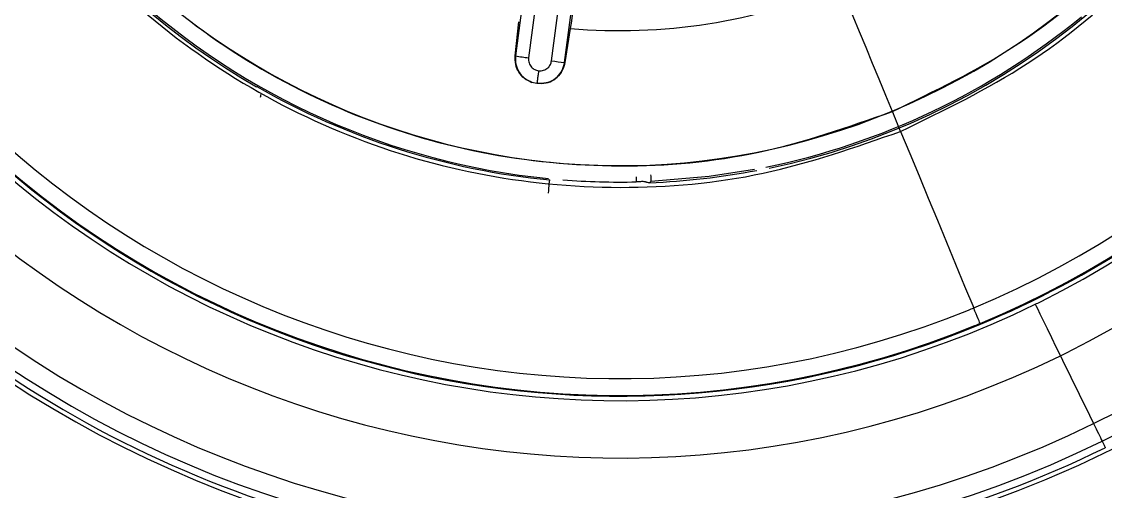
# Model space of a CAD drawing. Extents: x 939 to 1039, y 781 to 934.
# Drawn here: x 974.875 to 975.852, y 852.972 to 853.394 of the extents above; entities that cross this region are included whole.
import ezdxf

# ---------------------------------------------------------------- set-up
doc = ezdxf.new("R2010")
doc.units = 0
doc.header["$MEASUREMENT"] = 0
doc.layers.add('1', color=4, linetype='Continuous')

# ---------------------------------------------------------------- blocks, each defined once
blk = doc.blocks.new('Envoy')
at = {"layer": '1', "color": 3, "linetype": 'Continuous', "lineweight": 25}
for p, q in [((36.72284, 54.61556), (36.6665, 54.18928)), ((36.73451, 54.61382), (36.67816, 54.18754)), ((36.69891, 54.18481), (36.75447, 54.6112)), ((36.71063, 54.18348), (36.76619, 54.60987)), ((36.66614, 54.18932), (36.66949, 54.22006)), ((36.71567, 54.21397), (36.71098, 54.18344)), ((36.66614, 54.18932), (36.6665, 54.18928)), ((36.71063, 54.18348), (36.71098, 54.18344)), ((36.43317, 54.16186), (36.43304, 54.16154)), ((36.68568, 54.16446), (36.68124, 54.16548)), ((36.69022, 54.1643), (36.68568, 54.16446)), ((36.43699, 54.15437), (36.43706, 54.15454)), ((36.78846, 54.07634), (36.78722, 54.0751)), ((37.08513, 53.94848), (37.08543, 53.94776))]:
    blk.add_line(p, q, dxfattribs=at)
at = {"layer": '1', "color": 3, "linetype": 'Continuous', "lineweight": 25, "flags": 128}
for points in [[(36.95941, 54.25166), (36.96489, 54.23844), (36.9705, 54.22491), (36.97622, 54.21112), (36.98204, 54.19709), (36.98794, 54.18287), (36.99389, 54.16852), (36.99988, 54.15406), (37.0059, 54.13954)], [(36.43661, 54.15227), (36.43682, 54.15307), (36.43699, 54.15438)], [(37.01345, 54.12136), (37.01252, 54.1236), (37.01159, 54.12584), (37.01067, 54.12807), (37.00974, 54.13031), (37.00881, 54.13254), (37.00789, 54.13478), (37.00696, 54.13702), (37.00603, 54.13925)], [(37.01344, 54.12136), (37.02175, 54.10132), (37.03005, 54.08131), (37.03833, 54.06134), (37.04659, 54.04142), (37.05483, 54.02157), (37.06303, 54.00179), (37.07119, 53.9821), (37.07931, 53.96252)], [(36.88192, 54.0871), (36.84107, 54.08072), (36.78846, 54.07634)], [(36.69611, 54.06583), (36.69633, 54.0681), (36.69654, 54.07029), (36.69673, 54.0723), (36.6969, 54.07407), (36.69705, 54.07554), (36.69715, 54.07664), (36.69722, 54.07733), (36.69724, 54.07759)], [(36.77515, 54.08042), (36.77516, 54.07978), (36.77518, 54.07914), (36.77519, 54.07852), (36.7752, 54.07793), (36.77522, 54.07736), (36.77523, 54.07683), (36.77524, 54.07634), (36.77525, 54.0759)], [(36.7882, 54.08224), (36.78825, 54.0811), (36.7883, 54.08001), (36.78834, 54.079), (36.78838, 54.07811), (36.78841, 54.07737), (36.78844, 54.07682), (36.78845, 54.07647), (36.78846, 54.07634)], [(37.13484, 53.96574), (37.13531, 53.96476), (37.13672, 53.96188), (37.13898, 53.95726), (37.14197, 53.95115), (37.14552, 53.94389), (37.14943, 53.93588), (37.1535, 53.92757), (37.15749, 53.91941)], [(37.08513, 53.94848), (37.08501, 53.94878), (37.08468, 53.94957), (37.08416, 53.95082), (37.08346, 53.95251), (37.0826, 53.95459), (37.0816, 53.95699), (37.0805, 53.95966), (37.07931, 53.96252)], [(37.15749, 53.91941), (37.16127, 53.91167), (37.16504, 53.90395), (37.1688, 53.89627), (37.17255, 53.88861), (37.17628, 53.88098), (37.17999, 53.87338), (37.18369, 53.86582), (37.18737, 53.85828)], [(37.18737, 53.85828), (37.18852, 53.85593), (37.18963, 53.85367), (37.19069, 53.85151), (37.19169, 53.84945), (37.19264, 53.84752), (37.19352, 53.84572), (37.19433, 53.84406), (37.19507, 53.84255)], [(37.19507, 53.84255), (37.19573, 53.84119), (37.19631, 53.84001), (37.19681, 53.83899), (37.19722, 53.83815), (37.19754, 53.83749), (37.19777, 53.83702), (37.19791, 53.83674), (37.19795, 53.83664)]]:
    blk.add_lwpolyline(points, dxfattribs=at)
at = {"layer": '1', "color": 3, "linetype": 'Continuous', "lineweight": 25}
for centre, radius, start, end in [((36.76044, 54.73148), 1, 292.52267, 112.52267), ((36.76044, 54.73148), 0.98949, 296.05543, 116.05543), ((36.76044, 54.73148), 0.97197, 296.05543, 116.05543), ((36.76044, 54.73148), 1, 112.52267, 292.52267), ((36.76044, 54.73148), 0.90393, 296.3991, 116.05543), ((36.76044, 54.73148), 0.98949, 116.05543, 296.05543), ((36.76044, 54.73148), 0.97197, 116.05543, 296.05543), ((36.76044, 54.73148), 0.85236, 296.39909, 116.05543), ((36.76044, 54.73148), 0.84765, 292.52267, 112.16787), ((36.76044, 54.73148), 0.83245, 292.52267, 112.16786), ((36.76044, 54.73148), 0.90393, 116.3991, 296.05543), ((36.76044, 54.73148), 0.84765, 112.52267, 292.16787), ((36.76044, 54.73148), 0.83245, 112.52267, 292.16786), ((36.76044, 54.73148), 0.85236, 116.39909, 296.05543), ((36.76044, 54.73148), 0.64081, 292.52267, 22.52267), ((36.76044, 54.73148), 0.65728, 195.13683, 240.12456), ((36.76044, 54.73148), 0.64081, 202.52267, 292.52267), ((36.76044, 54.73148), 0.65728, 281.81887, 334.83276), ((36.76044, 54.73148), 0.84843, 292.52267, 336.03082), ((36.76044, 54.73148), 0.99606, 206.05543, 296.05543), ((36.76044, 54.73148), 0.51944, 265.05535, 292.52267), ((36.76044, 54.73148), 0.65573, 227.44859, 264.36485), ((36.76044, 54.73148), 0.65573, 281.57492, 309.36485), ((36.70033, 54.3762), 0.18996, 259.74123, 263.29981), ((36.72629, 54.37371), 0.19087, 261.75257, 265.29389), ((36.76044, 54.73148), 0.65693, 240.12067, 264.47942), ((36.76044, 54.73148), 0.84843, 222.41464, 292.52267), ((36.76044, 54.73148), 0.65693, 272.33401, 280.82185), ((36.76044, 54.73148), 0.65574, 265.51967, 271.29376), ((36.76044, 54.73148), 0.85236, 296.05543, 296.39909), ((36.76044, 54.73148), 0.83245, 292.16786, 292.52267), ((36.76044, 54.73148), 0.84765, 292.16787, 292.52267), ((36.76044, 54.73148), 0.90393, 296.05543, 296.3991)]:
    blk.add_arc(centre, radius, start, end, dxfattribs=at)
for points, knots in [([(37.01344, 54.12136), (37.05243, 54.14019), (37.13041, 54.17785), (37.23056, 54.2619), (37.31334, 54.3623), (37.37468, 54.47735), (37.41247, 54.60204), (37.42519, 54.73174), (37.41237, 54.86142), (37.37449, 54.98611), (37.31302, 55.10101), (37.23031, 55.20171), (37.12954, 55.28435), (37.0146, 55.34571), (36.88984, 55.38358), (36.7603, 55.39595), (36.63006, 55.38446), (36.54831, 55.35588), (36.50744, 55.34159)], [0, 0, 0, 0, 0.0625, 0.125, 0.1875, 0.25, 0.3125, 0.375, 0.4375, 0.5, 0.5625, 0.625, 0.6875, 0.75, 0.8125, 0.875, 0.9375, 1, 1, 1, 1]), ([(36.50744, 55.34159), (36.46845, 55.32276), (36.39047, 55.2851), (36.29032, 55.20106), (36.20754, 55.10065), (36.1462, 54.9856), (36.10841, 54.86091), (36.09569, 54.73121), (36.10852, 54.60153), (36.14639, 54.47684), (36.20787, 54.36194), (36.29058, 54.26124), (36.39135, 54.1786), (36.50629, 54.11725), (36.63105, 54.07937), (36.76059, 54.06701), (36.89082, 54.0785), (36.97257, 54.10707), (37.01344, 54.12136)], [0, 0, 0, 0, 0.0625, 0.125, 0.1875, 0.25, 0.3125, 0.375, 0.4375, 0.5, 0.5625, 0.625, 0.6875, 0.75, 0.8125, 0.875, 0.9375, 1, 1, 1, 1]), ([(37.00603, 54.13924), (37.04388, 54.15752), (37.11957, 54.19408), (37.21678, 54.27566), (37.29714, 54.37313), (37.35666, 54.48479), (37.39343, 54.60587), (37.40543, 54.73162), (37.39428, 54.85804), (37.36654, 54.93739), (37.35267, 54.97706)], [0, 0, 0, 0, 0.1249993, 0.25, 0.3749997, 0.5000002, 0.6250003, 0.7499998, 0.8749998, 1, 1, 1, 1]), ([(36.16821, 54.48589), (36.18649, 54.44804), (36.22304, 54.37235), (36.30463, 54.27514), (36.40209, 54.19478), (36.51376, 54.13526), (36.63483, 54.09849), (36.76059, 54.08649), (36.887, 54.09764), (36.96635, 54.12538), (37.00603, 54.13924)], [0, 0, 0, 0, 0.125, 0.25, 0.375, 0.5, 0.625, 0.75, 0.874999, 1, 1, 1, 1]), ([(37.27613, 52.92933), (37.20318, 52.92288), (37.0582, 52.91006), (36.82762, 52.91567), (36.60974, 52.94307), (36.40598, 52.98763), (36.20303, 53.05402), (36.00408, 53.14301), (35.81616, 53.25059), (35.62848, 53.38718), (35.45235, 53.55068), (35.29793, 53.73357), (35.1702, 53.92859), (35.06841, 54.12935), (35.02226, 54.26542), (34.99936, 54.33295)], [0, 0, 0, 0, 0.118578, 0.23567, 0.314474, 0.394114, 0.477413, 0.54198, 0.609013, 0.677364, 0.744674, 0.811161, 0.875321, 0.938134, 1, 1, 1, 1]), ([(36.73245, 54.31038), (36.72973, 54.29609), (36.72443, 54.26819), (36.71854, 54.23175), (36.71567, 54.21397)], [0, 0, 0, 0, 0.5122798, 1, 1, 1, 1]), ([(36.68124, 54.16548), (36.67892, 54.16654), (36.67426, 54.16865), (36.66919, 54.17451), (36.66604, 54.18164), (36.66611, 54.18673), (36.66614, 54.18932)], [0, 0, 0, 0, 0.2432446, 0.4882684, 0.7391027, 1, 1, 1, 1]), ([(36.6665, 54.18928), (36.66642, 54.18674), (36.66626, 54.18166), (36.66929, 54.17454), (36.67431, 54.16866), (36.67893, 54.16654), (36.68124, 54.16548)], [0, 0, 0, 0, 0.249968, 0.49995, 0.749955, 1, 1, 1, 1]), ([(36.67816, 54.18754), (36.67816, 54.18598), (36.67816, 54.18288), (36.68051, 54.17915), (36.68367, 54.17673), (36.68601, 54.1762), (36.68719, 54.17593)], [0, 0, 0, 0, 0.28244, 0.561905, 0.778057, 1, 1, 1, 1]), ([(36.68719, 54.17593), (36.68874, 54.17591), (36.69183, 54.17587), (36.6956, 54.17818), (36.69808, 54.1813), (36.69863, 54.18364), (36.69891, 54.18481)], [0, 0, 0, 0, 0.280906, 0.560285, 0.780591, 1, 1, 1, 1]), ([(36.69022, 54.1643), (36.69272, 54.16472), (36.69774, 54.16557), (36.70412, 54.16996), (36.70889, 54.17605), (36.71005, 54.18101), (36.71063, 54.18348)], [0, 0, 0, 0, 0.250022, 0.50005, 0.750051, 1, 1, 1, 1]), ([(36.71098, 54.18344), (36.71035, 54.18093), (36.7091, 54.17598), (36.70418, 54.16986), (36.69772, 54.16553), (36.69269, 54.1647), (36.69022, 54.1643)], [0, 0, 0, 0, 0.259538, 0.513533, 0.760811, 1, 1, 1, 1]), ([(36.68719, 54.17593), (36.68707, 54.17498), (36.68677, 54.1727), (36.68639, 54.16986), (36.68609, 54.16756), (36.68588, 54.16599), (36.68573, 54.16483), (36.6857, 54.16458), (36.68568, 54.16446)], [0, 0, 0, 0, 0.164205, 0.3920553, 0.5297676, 0.6801098, 0.8387187, 1, 1, 1, 1]), ([(36.69724, 54.07759), (36.69724, 54.07759), (36.69723, 54.0776), (36.69723, 54.0776), (36.69722, 54.0776)], [0, 0, 0, 0, 0.560873, 1, 1, 1, 1]), ([(36.7872, 54.07509), (36.7866, 54.07511), (36.78557, 54.07515), (36.7842, 54.07567), (36.78318, 54.07595), (36.78178, 54.07611), (36.77997, 54.07611), (36.77791, 54.07602), (36.77628, 54.07595), (36.77525, 54.0759)], [0, 0, 0, 0, 0.121574, 0.211012, 0.316317, 0.528544, 0.667127, 0.790607, 1, 1, 1, 1]), ([(36.78722, 54.0751), (36.78721, 54.07509), (36.78721, 54.07509), (36.7872, 54.07509), (36.7872, 54.07509)], [0, 0, 0, 0, 0.5604083, 1, 1, 1, 1])]:
    blk.add_open_spline(points, degree=3, knots=knots, dxfattribs=at)

msp = doc.modelspace()

# ---------------------------------------------------------------- block references
at = {"layer": '1'}
msp.add_blockref('Envoy', (938.65384, 799.17438), dxfattribs=at)

doc.saveas('drawing.dxf')
